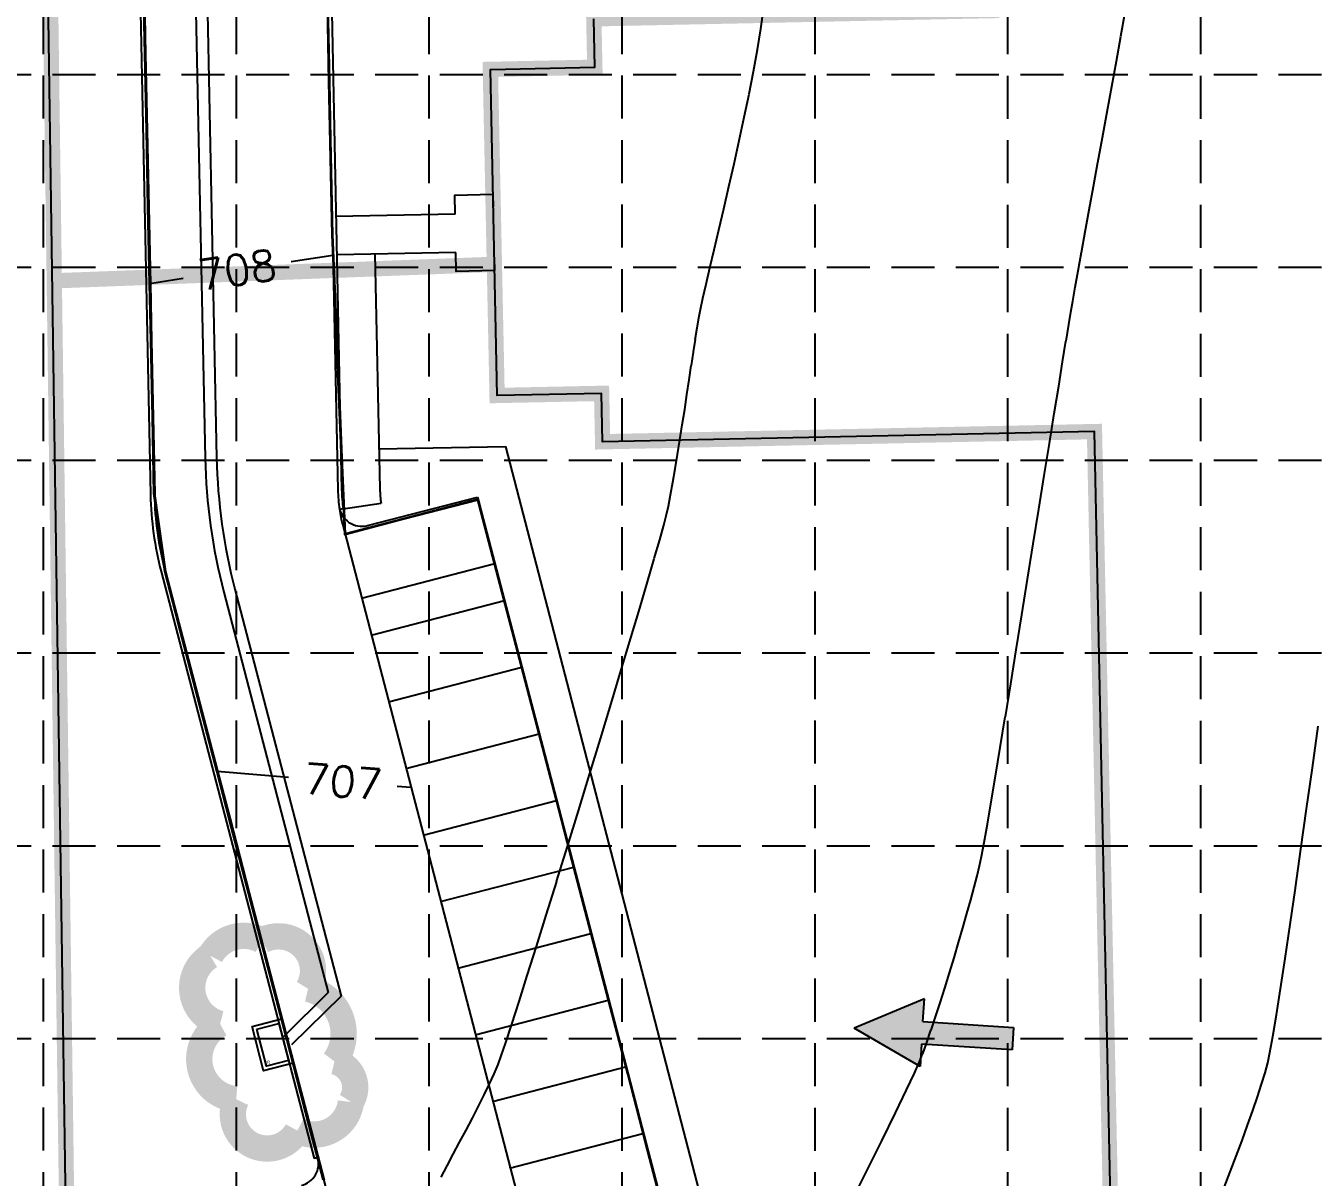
# Model space of a CAD drawing. Extents: x 5513 to 6525, y 3862 to 5479.
# Drawn here: x 5865.4 to 6034.4, y 4602 to 4752.6 of the extents above; entities that cross this region are included whole.
import ezdxf

# ---------------------------------------------------------------- set-up
doc = ezdxf.new("R2010")
doc.units = 0
doc.header["$LTSCALE"] = 50
doc.header["$MEASUREMENT"] = 0
doc.linetypes.add('HIDDEN', pattern=[0.375, 0.25, -0.125])
doc.linetypes.add('HIDDEN2', pattern=[0.1875, 0.125, -0.0625])
for name, color, linetype in [('C-BLDG-N', 1, 'Continuous'), ('C-PKNG-BACK-N', 7, 'Continuous'), ('C-PKNG-FACE-N', 4, 'Continuous'), ('C-PVMT-EP-N', 7, 'Continuous'), ('C-PVMT-FACE-F', 7, 'Continuous'), ('C-STRM-PIPE-N', 4, 'Continuous'), ('c-strm-strc-n', 4, 'Continuous'), ('C-TOPO-MINR-N', 7, 'Continuous'), ('C-WTRC-EDGE', 4, 'HIDDEN2'), ('C-WTRC-FLOW-N', 7, 'Continuous'), ('CONT-MJR', 6, 'Continuous'), ('CONT-MNR', 14, 'Continuous'), ('GRID', 254, 'HIDDEN'), ('INLET PROTECTION', 5, 'Continuous'), ('l-walk-n', 6, 'Continuous'), ('v-prop-line', 3, 'Continuous'), ('V-PROP-SUBD-N', 4, 'Continuous')]:
    doc.layers.add(name, color=color, linetype=linetype)
for name, color, linetype, plot in [('C-TOPO-TINN--SUB-FACE', 6, 'Continuous', False), ('C-TOPO-TINN-CURB', 5, 'Continuous', False), ('C-TOPO-TINN-PVMT', 4, 'Continuous', False), ('C-TOPO-TINN-SUBG', 3, 'Continuous', False)]:
    doc.layers.add(name, color=color, linetype=linetype, plot=plot)
doc.styles.add('L100', font='simplex', dxfattribs={"height": 5})
doc.styles.get("Standard").update_dxf_attribs({"font": 'ARIAL.TTF'})

# ---------------------------------------------------------------- blocks, each defined once
blk = doc.blocks.new('tf')
for p, q in [((0.0358, 0.1557), (-0.0842, 0.0957)), ((0.0358, 0.1157), (0.0358, 0.1557)), ((0.0358, 0.1157), (0.1958, 0.1157)), ((0.1958, 0.1157), (0.1958, 0.0757)), ((0.0358, 0.0357), (-0.0842, 0.0957)), ((0.0358, 0.0757), (0.0358, 0.0357)), ((0.1958, 0.0757), (0.0358, 0.0757))]:
    blk.add_line(p, q)
for points in [[(0.0358, 0.1557), (0.0358, 0.0357), (-0.0842, 0.0957), (0.0358, 0.0357)], [(0.1958, 0.0757), (0.1958, 0.1157), (0.0358, 0.0757), (0.0358, 0.1157)]]:
    blk.add_solid(points)

msp = doc.modelspace()

# ---------------------------------------------------------------- linework, layer by layer
at = {"layer": 'C-BLDG-N', "color": 7}
msp.add_lwpolyline([(6039.82, 4553.83), (6028.19, 4553.41), (6028.07, 4559.12), (6026.04, 4559.08), (6026.03, 4559.58), (6008.04, 4559.21), (6005.13, 4699.51), (5940.81, 4698.18), (5940.68, 4704.51), (5927.01, 4704.23), (5926.13, 4746.89), (5939.79, 4747.17), (5939.66, 4753.5)], dxfattribs=at)
at = {"layer": 'C-PKNG-BACK-N', "color": 7}
for p, q in [((5874.73, 5026.96), (5881.69, 4691.26)), ((5904.31, 4806.28), (5906.68, 4691.89)), ((5883.09, 4681.19), (5903.09, 4604.42))]:
    msp.add_line(p, q, dxfattribs=at)
for centre, radius, end in [((5925.18, 4692.16), 43.5, 194.6047), ((5926.18, 4692.3), 19.5, 188.5657)]:
    msp.add_arc(centre, radius, 181.1876, end, dxfattribs=at)
at = {"layer": 'C-PKNG-FACE-N', "color": 7}
for p, q in [((5875.23, 5026.97), (5882.19, 4691.38)), ((5903.81, 4806.27), (5906.18, 4691.88)), ((5906.89, 4689.39), (5906.4, 4689.32)), ((5883.6, 4681.2), (5903.57, 4604.55)), ((5903.57, 4604.55), (5903.09, 4604.42))]:
    msp.add_line(p, q, dxfattribs=at)
for radius, end in [(44, 194.6047), (20, 188.5657)]:
    msp.add_arc((5926.18, 4692.3), radius, 181.1876, end, dxfattribs=at)
at = {"layer": 'C-PVMT-EP-N', "color": 7}
msp.add_line((5906.82, 4687.25), (5947.35, 4531.72), dxfattribs=at)
msp.add_lwpolyline([(5903.57, 4604.55), (5924.13, 4525.67, 0.078495), (5929.62, 4513.09, 1.7238)], format="xyb", dxfattribs=at)
msp.add_arc((5926.18, 4692.3), 20, 188.5657, 194.6047, dxfattribs=at)
at = {"layer": 'C-PVMT-FACE-F', "color": 7}
for p, q in [((5911.57, 4697.25), (5928.11, 4697.58)), ((5928.11, 4697.58), (5968.88, 4540.53)), ((5910.07, 4687.21), (5924.46, 4690.95)), ((5924.46, 4690.95), (5964.3, 4538.05)), ((5909.3, 4677.71), (5926.72, 4682.24)), ((5910.56, 4672.87), (5927.98, 4677.4)), ((5912.82, 4664.16), (5930.24, 4668.69)), ((5915.08, 4655.45), (5932.5, 4659.97)), ((5917.34, 4646.74), (5934.76, 4651.26)), ((5919.6, 4638.03), (5937.03, 4642.55)), ((5921.87, 4629.32), (5939.29, 4633.84)), ((5924.13, 4620.61), (5941.55, 4625.13)), ((5926.39, 4611.89), (5943.81, 4616.42)), ((5928.65, 4603.18), (5946.07, 4607.71))]:
    msp.add_line(p, q, dxfattribs=at)
for centre, start, end in [((5909.32, 4690.12), 187.3707, 284.5537), ((5900.67, 4603.79), 284.6047, 14.6047)]:
    msp.add_arc(centre, 3, start, end, dxfattribs=at)
at = {"layer": 'C-STRM-PIPE-N', "color": 7}
for p, q in [((5887.16, 4777.18), (5888.84, 4696.05)), ((5888.66, 4777.22), (5890.34, 4696.08)), ((5891.27, 4678.52), (5904.93, 4626.12)), ((5892.72, 4678.9), (5906.6, 4625.66)), ((5904.93, 4626.12), (5899.07, 4620.34)), ((5906.6, 4625.66), (5900.12, 4619.28))]:
    msp.add_line(p, q, dxfattribs=at)
for radius in [75.75, 74.25]:
    msp.add_arc((5964.57, 4697.62), radius, 181.1876, 194.6047, dxfattribs=at)
at = {"layer": 'c-strm-strc-n', "color": 7}
for points in [[(5894.97, 4621.7), (5898.84, 4622.71), (5900.35, 4616.91), (5896.48, 4615.9)], [(5895.58, 4621.35), (5898.48, 4622.1), (5899.74, 4617.26), (5896.84, 4616.51)]]:
    msp.add_lwpolyline(points, close=True, dxfattribs=at)
at = {"layer": 'C-TOPO-MINR-N', "color": 7}
for points, elevation in [([(5900.09, 4721.75), (5905.54, 4722.6)], 708), ([(5881.62, 4718.88), (5885.97, 4719.56)], 708), ([(5890.4, 4655.11), (5899.73, 4654.32)], 707), ([(5913.96, 4653.13), (5915.75, 4652.98)], 707)]:
    msp.add_lwpolyline(points, dxfattribs=dict(at, elevation=elevation))
at = {"layer": 'C-TOPO-TINN--SUB-FACE', "color": 7}
for points in [[(5904.39, 4601.61, 707.32), (5901.87, 4611.29, 707.26), (5899.64, 4619.82, 707.2), (5897.12, 4629.5, 707.28), (5894.6, 4639.18, 707.36), (5892.08, 4648.85, 707.45), (5890.45, 4655.12, 707.5), (5887.93, 4664.79, 707.65), (5885.4, 4674.47, 707.8), (5883.65, 4681.21, 707.9), (5882.27, 4691.12, 708.06), (5882.24, 4691.39, 708.06), (5882.03, 4701.39, 708.22), (5881.82, 4711.38, 708.38), (5881.67, 4718.89, 708.5), (5881.46, 4728.88, 708.41), (5881.25, 4738.88, 708.32), (5881.04, 4748.88, 708.24), (5880.84, 4758.88, 708.15)], [(5949.07, 4596.72, 707.72), (5946.55, 4606.39, 707.61), (5944.18, 4615.46, 707.5), (5941.66, 4625.14, 707.5), (5939.14, 4634.82, 707.5), (5936.62, 4644.49, 707.5), (5934.82, 4651.4, 707.5), (5932.3, 4661.07, 707.72), (5929.78, 4670.75, 707.94), (5927.25, 4680.43, 708.17), (5924.73, 4690.11, 708.39), (5924.58, 4690.68, 708.4), (5914.91, 4688.16, 708.18), (5907.18, 4686.14, 708), (5906.76, 4696.14, 708.13), (5906.34, 4706.13, 708.26), (5905.92, 4716.12, 708.38), (5905.54, 4725.25, 708.5), (5905.33, 4735.25, 708.5), (5905.12, 4745.25, 708.5), (5904.92, 4755.25, 708.5)]]:
    msp.add_polyline3d(points, dxfattribs=at)
at = {"layer": 'C-TOPO-TINN-CURB', "color": 7}
for points in [[(5904.27, 4601.68, 707.32), (5901.76, 4611.31, 707.26), (5899.55, 4619.8, 707.2), (5897.03, 4629.47, 707.28), (5894.5, 4639.15, 707.36), (5891.98, 4648.83, 707.45), (5890.35, 4655.09, 707.5), (5887.83, 4664.77, 707.65), (5885.31, 4674.45, 707.8), (5883.55, 4681.19, 707.9), (5882.18, 4691.1, 708.05), (5882.14, 4691.38, 708.06), (5881.93, 4701.38, 708.22), (5881.72, 4711.38, 708.38), (5881.57, 4718.88, 708.5), (5881.36, 4728.88, 708.41), (5881.15, 4738.88, 708.32), (5880.94, 4748.88, 708.24), (5880.74, 4758.88, 708.15)], [(5949.07, 4596.72, 707.72), (5946.55, 4606.39, 707.61), (5944.18, 4615.46, 707.5), (5941.66, 4625.14, 707.5), (5939.14, 4634.82, 707.5), (5936.62, 4644.49, 707.5), (5934.82, 4651.4, 707.5), (5932.3, 4661.07, 707.72), (5929.78, 4670.75, 707.94), (5927.25, 4680.43, 708.17), (5924.73, 4690.11, 708.39), (5924.58, 4690.68, 708.4), (5914.91, 4688.16, 708.18), (5907.18, 4686.14, 708), (5906.76, 4696.14, 708.13), (5906.34, 4706.13, 708.26), (5905.92, 4716.12, 708.38), (5905.54, 4725.25, 708.5), (5905.33, 4735.25, 708.5), (5905.12, 4745.25, 708.5), (5904.92, 4755.25, 708.5)]]:
    msp.add_polyline3d(points, dxfattribs=at)
at = {"layer": 'C-TOPO-TINN-PVMT', "color": 7}
for points in [[(5904.33, 4601.65, 706.82), (5901.81, 4611.32, 706.76), (5899.6, 4619.81, 706.7), (5897.07, 4629.49, 706.78), (5894.55, 4639.16, 706.86), (5892.03, 4648.84, 706.95), (5890.4, 4655.11, 707), (5887.88, 4664.78, 707.15), (5885.36, 4674.46, 707.3), (5883.6, 4681.2, 707.4), (5882.22, 4691.11, 707.55), (5882.19, 4691.38, 707.56), (5881.98, 4701.38, 707.72), (5881.77, 4711.38, 707.88), (5881.62, 4718.88, 708), (5881.41, 4728.88, 707.91), (5881.2, 4738.88, 707.82), (5880.99, 4748.88, 707.74), (5880.79, 4758.88, 707.65)], [(5949.01, 4596.75, 707.22), (5946.48, 4606.43, 707.11), (5944.13, 4615.45, 707), (5941.61, 4625.13, 707), (5939.09, 4634.8, 707), (5936.57, 4644.48, 707), (5934.77, 4651.39, 707), (5932.25, 4661.06, 707.22), (5929.73, 4670.74, 707.44), (5927.21, 4680.42, 707.67), (5924.68, 4690.09, 707.89), (5924.55, 4690.62, 707.9), (5914.87, 4688.1, 707.68), (5907.13, 4686.08, 707.5), (5906.71, 4696.07, 707.63), (5906.29, 4706.06, 707.76), (5905.87, 4716.05, 707.88), (5905.49, 4725.25, 708), (5905.28, 4735.25, 708), (5905.07, 4745.25, 708), (5904.87, 4755.25, 708)]]:
    msp.add_polyline3d(points, dxfattribs=at)
at = {"layer": 'C-TOPO-TINN-SUBG', "color": 7, "elevation": 708.5}
msp.add_lwpolyline([(6039.82, 4553.83), (6028.19, 4553.41), (6028.07, 4559.12), (6026.04, 4559.08), (6026.03, 4559.58), (6008.04, 4559.21), (6005.13, 4699.51), (5940.81, 4698.18), (5940.68, 4704.51), (5927.01, 4704.23), (5926.13, 4746.89), (5939.79, 4747.17), (5939.66, 4753.5)], dxfattribs=at)
at = {"layer": 'C-TOPO-TINN-SUBG', "color": 7}
for points in [[(5904.45, 4601.57, 706.32), (5901.92, 4611.3, 706.26), (5899.69, 4619.83, 706.2), (5897.17, 4629.51, 706.28), (5894.65, 4639.19, 706.36), (5892.13, 4648.87, 706.45), (5890.5, 4655.13, 706.5), (5887.97, 4664.81, 706.65), (5885.45, 4674.48, 706.8), (5883.7, 4681.22, 706.9), (5882.32, 4691.12, 707.06), (5882.29, 4691.39, 707.06), (5882.08, 4701.39, 707.22), (5881.87, 4711.38, 707.38), (5881.72, 4718.89, 707.5), (5881.51, 4728.88, 707.41), (5881.3, 4738.88, 707.32), (5881.09, 4748.88, 707.24), (5880.89, 4758.88, 707.15)], [(5948.94, 4596.79, 706.72), (5946.42, 4606.47, 706.61), (5944.09, 4615.44, 706.5), (5941.56, 4625.11, 706.5), (5939.04, 4634.79, 706.5), (5936.52, 4644.47, 706.5), (5934.72, 4651.37, 706.5), (5932.2, 4661.05, 706.72), (5929.68, 4670.73, 706.94), (5927.16, 4680.4, 707.17), (5924.64, 4690.08, 707.39), (5924.51, 4690.56, 707.4), (5914.83, 4688.04, 707.18), (5907.08, 4686.02, 707), (5906.66, 4696.01, 707.13), (5906.25, 4706, 707.25), (5905.83, 4715.99, 707.38), (5905.44, 4725.25, 707.5), (5905.23, 4735.25, 707.5), (5905.02, 4745.25, 707.5), (5904.82, 4755.24, 707.5)]]:
    msp.add_polyline3d(points, dxfattribs=at)
at = {"layer": 'C-WTRC-EDGE', "color": 7, "const_width": 2}
for points in [[(5868.36, 4775), (5872.32, 4478.86), (5959.87, 4479.74), (6008.04, 4559.21), (6005.13, 4699.51), (5940.81, 4698.18), (5940.68, 4704.51), (5927.01, 4704.23), (5926.13, 4746.89), (5939.79, 4747.17), (5939.66, 4753.5), (5991.65, 4754.58), (5991.28, 4772.41)], [(5991.65, 4754.58), (5939.66, 4753.5), (5939.79, 4747.17), (5926.13, 4746.89), (5927.01, 4704.23), (5940.68, 4704.51), (5940.81, 4698.18), (6005.13, 4699.51), (6008.04, 4559.21), (6028.07, 4559.12), (6028.19, 4553.41), (6039.82, 4553.83)], [(5926.66, 4721.39), (5869.11, 4719.23)]]:
    msp.add_lwpolyline(points, dxfattribs=at)
at = {"layer": 'CONT-MJR', "color": 42, "extrusion": (0.990255, -0.139267, 0), "elevation": 5241.58}
msp.add_lwpolyline([(5536.11, 710), (5538.64, 710)], dxfattribs=at)
at = {"layer": 'CONT-MJR', "color": 42, "extrusion": (0.986889, -0.161401, 0), "elevation": 5116.33}
msp.add_lwpolyline([(5649.33, 710), (5652.06, 710)], dxfattribs=at)
at = {"layer": 'CONT-MJR', "color": 42, "elevation": 710}
for points in [[(5960.54, 4746.63), (5961.06, 4749.48)], [(5957.33, 4731.55), (5958.01, 4734.54)], [(5956.66, 4728.65), (5957.33, 4731.55)], [(5956.01, 4725.88), (5956.66, 4728.65)], [(5954.34, 4718.79), (5954.84, 4720.91)], [(5953.93, 4716.97), (5954.34, 4718.79)], [(5953.61, 4715.48), (5953.93, 4716.97)], [(5952.93, 4711.57), (5953.17, 4713.06)], [(5952.13, 4706.29), (5952.41, 4708.15)], [(5951.83, 4704.36), (5952.13, 4706.29)], [(5951.54, 4702.38), (5951.83, 4704.36)], [(5951.23, 4700.4), (5951.54, 4702.38)], [(5950.61, 4696.5), (5950.92, 4698.42)], [(5950, 4692.88), (5950.31, 4694.64)], [(5949.7, 4691.25), (5950, 4692.88)], [(5948.28, 4685.37), (5948.81, 4687.26)], [(5947.57, 4682.89), (5948.28, 4685.37)], [(5944.51, 4672.53), (5945.66, 4676.39)], [(5943.25, 4668.35), (5944.51, 4672.53)], [(5940.53, 4659.33), (5941.92, 4663.93)], [(5932.15, 4632.14), (5933.44, 4636.27)], [(5930.96, 4628.34), (5932.15, 4632.14)], [(5929.88, 4624.94), (5930.96, 4628.34)], [(5928.94, 4622), (5929.88, 4624.94)], [(5928.15, 4619.61), (5928.94, 4622)], [(5927.15, 4616.74), (5927.55, 4617.84)], [(5926.63, 4615.51), (5927.15, 4616.74)], [(5924.57, 4611.25), (5925.32, 4612.75)], [(5920.47, 4603.47), (5921.28, 4605)]]:
    msp.add_lwpolyline(points, dxfattribs=at)
at = {"layer": 'CONT-MJR', "color": 42, "extrusion": (0.981524, -0.191338, 0), "elevation": 4942.2}
msp.add_lwpolyline([(5796.4, 710), (5799.41, 710)], dxfattribs=at)
at = {"layer": 'CONT-MJR', "color": 42, "extrusion": (0.979448, -0.201697, 0), "elevation": 4880.69}
msp.add_lwpolyline([(5845.19, 710), (5848.28, 710)], dxfattribs=at)
at = {"layer": 'CONT-MJR', "color": 42, "extrusion": (0.977713, -0.209945, 0), "elevation": 4831.25}
msp.add_lwpolyline([(5882.99, 710), (5886.12, 710)], dxfattribs=at)
at = {"layer": 'CONT-MJR', "color": 42, "extrusion": (0.976283, -0.216499, 0), "elevation": 4791.68}
msp.add_lwpolyline([(5912.15, 710), (5915.27, 710)], dxfattribs=at)
at = {"layer": 'CONT-MJR', "color": 42, "extrusion": (0.973319, -0.229457, 0), "elevation": 4712.71}
msp.add_lwpolyline([(5963.78, 710), (5966.44, 710)], dxfattribs=at)
at = {"layer": 'CONT-MJR', "color": 42, "extrusion": (0.973351, -0.229321, 0), "elevation": 4713.54}
msp.add_lwpolyline([(5960.67, 710), (5963.11, 710)], dxfattribs=at)
at = {"layer": 'CONT-MJR', "color": 42, "extrusion": (0.981598, -0.190961, 0), "elevation": 4943.57}
msp.add_lwpolyline([(5764.48, 710), (5765.61, 710)], dxfattribs=at)
at = {"layer": 'CONT-MJR', "color": 42, "extrusion": (0.986149, -0.165862, 0), "elevation": 5088.99}
msp.add_lwpolyline([(5635.18, 710), (5636.51, 710)], dxfattribs=at)
at = {"layer": 'CONT-MJR', "color": 42, "extrusion": (0.988181, -0.153291, 0), "elevation": 5160.34}
msp.add_lwpolyline([(5566.75, 710), (5568.41, 710)], dxfattribs=at)
at = {"layer": 'CONT-MJR', "color": 42, "extrusion": (0.988619, -0.150439, 0), "elevation": 5176.38}
msp.add_lwpolyline([(5550.04, 710), (5551.83, 710)], dxfattribs=at)
at = {"layer": 'CONT-MJR', "color": 42, "extrusion": (0.988022, -0.154315, 0), "elevation": 5154.6}
msp.add_lwpolyline([(5560.46, 710), (5562.46, 710)], dxfattribs=at)
at = {"layer": 'CONT-MJR', "color": 42, "extrusion": (0.986465, -0.163972, 0), "elevation": 5099.98}
msp.add_lwpolyline([(5606.78, 710), (5608.66, 710)], dxfattribs=at)
at = {"layer": 'CONT-MJR', "color": 42, "extrusion": (0.980732, -0.195357, 0), "elevation": 4918.6}
msp.add_lwpolyline([(5761.66, 710), (5763.17, 710)], dxfattribs=at)
at = {"layer": 'CONT-MJR', "color": 42, "extrusion": (0.976582, -0.215146, 0), "elevation": 4801.1}
msp.add_lwpolyline([(5858.61, 710), (5859.93, 710)], dxfattribs=at)
at = {"layer": 'CONT-MJR', "color": 42, "extrusion": (0.968314, -0.249737, 0), "elevation": 4589.73}
msp.add_lwpolyline([(6024.38, 710), (6025.63, 710)], dxfattribs=at)
at = {"layer": 'CONT-MJR', "color": 42, "extrusion": (0.959893, -0.280368, 0), "elevation": 4396.1}
msp.add_lwpolyline([(6159.43, 710), (6162.57, 710)], dxfattribs=at)
at = {"layer": 'CONT-MJR', "color": 42, "extrusion": (0.958996, -0.283419, 0), "elevation": 4376.49}
msp.add_lwpolyline([(6169.76, 710), (6173.38, 710)], dxfattribs=at)
at = {"layer": 'CONT-MJR', "color": 42, "extrusion": (0.957374, -0.288852, 0), "elevation": 4341.45}
msp.add_lwpolyline([(6181.46, 710), (6186.08, 710)], dxfattribs=at)
at = {"layer": 'CONT-MJR', "color": 42, "extrusion": (0.956626, -0.291319, 0), "elevation": 4325.51}
msp.add_lwpolyline([(6182.92, 710), (6187.83, 710)], dxfattribs=at)
at = {"layer": 'CONT-MJR', "color": 42, "extrusion": (0.956276, -0.292466, 0), "elevation": 4318.09}
msp.add_lwpolyline([(6183.16, 710), (6188.1, 710)], dxfattribs=at)
at = {"layer": 'CONT-MJR', "color": 42, "extrusion": (0.955919, -0.29363, 0), "elevation": 4310.56}
msp.add_lwpolyline([(6183.51, 710), (6188.41, 710)], dxfattribs=at)
at = {"layer": 'CONT-MJR', "color": 42, "extrusion": (0.955539, -0.294864, 0), "elevation": 4302.57}
msp.add_lwpolyline([(6184.29, 710), (6189.07, 710)], dxfattribs=at)
at = {"layer": 'CONT-MJR', "color": 42, "extrusion": (0.955115, -0.296235, 0), "elevation": 4293.7}
msp.add_lwpolyline([(6185.86, 710), (6190.46, 710)], dxfattribs=at)
at = {"layer": 'CONT-MJR', "color": 42, "extrusion": (0.947071, -0.321024, 0), "elevation": 4131.37}
msp.add_lwpolyline([(6276.31, 710), (6278.18, 710)], dxfattribs=at)
at = {"layer": 'CONT-MJR', "color": 42, "extrusion": (0.908787, -0.41726, 0), "elevation": 3460.18}
msp.add_lwpolyline([(6665.99, 710), (6667.46, 710)], dxfattribs=at)
at = {"layer": 'CONT-MJR', "color": 42, "extrusion": (0.899833, -0.436235, 0), "elevation": 3319.55}
msp.add_lwpolyline([(6735.54, 710), (6737.12, 710)], dxfattribs=at)
at = {"layer": 'CONT-MJR', "color": 42, "extrusion": (0.88843, -0.459011, 0), "elevation": 3146.95}
msp.add_lwpolyline([(6814.49, 710), (6816.22, 710)], dxfattribs=at)
at = {"layer": 'CONT-MJR', "color": 42, "extrusion": (0.885223, -0.465168, 0), "elevation": 3099.57}
msp.add_lwpolyline([(6834.4, 710), (6836.17, 710)], dxfattribs=at)
at = {"layer": 'CONT-MJR', "color": 42, "extrusion": (0.883402, -0.468617, 0), "elevation": 3072.89}
msp.add_lwpolyline([(6844.65, 710), (6846.44, 710)], dxfattribs=at)
at = {"layer": 'CONT-MJR', "color": 42, "extrusion": (0.882891, -0.469579, 0), "elevation": 3065.43}
msp.add_lwpolyline([(6846.22, 710), (6847.99, 710)], dxfattribs=at)
at = {"layer": 'CONT-MJR', "color": 42, "extrusion": (0.885946, -0.463789, 0), "elevation": 3110.18}
msp.add_lwpolyline([(6822.59, 710), (6824.27, 710)], dxfattribs=at)
at = {"layer": 'CONT-MNR', "color": 42, "extrusion": (0.983511, -0.180847, 0), "elevation": 5050.26}
msp.add_lwpolyline([(5759.51, 709), (5762.71, 709)], dxfattribs=at)
at = {"layer": 'CONT-MNR', "color": 42, "extrusion": (0.983565, -0.180557, 0), "elevation": 5051.97}
msp.add_lwpolyline([(5754.71, 709), (5758.01, 709)], dxfattribs=at)
at = {"layer": 'CONT-MNR', "color": 42, "extrusion": (0.983615, -0.180279, 0), "elevation": 5053.59}
msp.add_lwpolyline([(5749.92, 709), (5753.29, 709)], dxfattribs=at)
at = {"layer": 'CONT-MNR', "color": 42, "extrusion": (0.983666, -0.180005, 0), "elevation": 5055.19}
msp.add_lwpolyline([(5745.12, 709), (5748.51, 709)], dxfattribs=at)
at = {"layer": 'CONT-MNR', "color": 42}
for points, elevation in [([(6006.16, 4738), (6006.77, 4741.32)], 709), ([(6004.44, 4728.51), (6004.99, 4731.55)], 709), ([(6002.99, 4720.53), (6003.43, 4722.96)], 709), ([(6002.29, 4716.57), (6002.61, 4718.39)], 709), ([(6002.03, 4715.12), (6002.29, 4716.57)], 709), ([(6001.76, 4713.53), (6002.03, 4715.12)], 709), ([(6000.96, 4708.63), (6001.4, 4711.35)], 709), ([(6000.45, 4705.45), (6000.96, 4708.63)], 709), ([(5999.24, 4697.95), (5999.87, 4701.87)], 709), ([(5997.86, 4689.35), (5998.57, 4693.75)], 709), ([(5997.13, 4684.81), (5997.86, 4689.35)], 709), ([(5995.64, 4675.55), (5996.39, 4680.19)], 709), ([(5994.9, 4670.97), (5995.64, 4675.55)], 709), ([(5994.18, 4666.5), (5994.9, 4670.97)], 709), ([(5993.48, 4662.21), (5994.18, 4666.5)], 709), ([(5991.62, 4651.08), (5992.19, 4654.44)], 709), ([(6032.87, 4650.15), (6033.62, 4655.53)], 708), ([(5991.12, 4648.17), (5991.62, 4651.08)], 709), ([(6032.12, 4644.88), (6032.87, 4650.15)], 708), ([(6031.4, 4639.81), (6032.12, 4644.88)], 708), ([(5988.94, 4638.25), (5989.38, 4639.91)], 709), ([(5987.36, 4632.66), (5987.92, 4634.6)], 709), ([(5986.77, 4630.68), (5987.36, 4632.66)], 709), ([(5986.16, 4628.69), (5986.77, 4630.68)], 709), ([(6029.45, 4626.63), (6030.05, 4630.6)], 708), ([(5984.34, 4622.94), (5984.94, 4624.79)], 709), ([(6028.45, 4620.38), (6028.92, 4623.2)], 708), ([(5980.56, 4613.39), (5981.6, 4615.57)], 709), ([(6025.82, 4610.69), (6026.44, 4612.49)], 708), ([(6025.15, 4608.78), (6025.82, 4610.69)], 708), ([(6024.42, 4606.79), (6025.15, 4608.78)], 708), ([(5975.19, 4602.47), (5977.31, 4606.74)], 709), ([(6022.08, 4600.61), (6022.88, 4602.67)], 708)]:
    msp.add_lwpolyline(points, dxfattribs=dict(at, elevation=elevation))
at = {"layer": 'CONT-MNR', "color": 42, "extrusion": (0.983771, -0.179427, 0), "elevation": 5058.57}
msp.add_lwpolyline([(5735.45, 709), (5738.77, 709)], dxfattribs=at)
at = {"layer": 'CONT-MNR', "color": 42, "extrusion": (0.983831, -0.179101, 0), "elevation": 5060.46}
msp.add_lwpolyline([(5730.55, 709), (5733.78, 709)], dxfattribs=at)
at = {"layer": 'CONT-MNR', "color": 42, "extrusion": (0.983976, -0.178301, 0), "elevation": 5065.12}
msp.add_lwpolyline([(5720.41, 709), (5723.33, 709)], dxfattribs=at)
at = {"layer": 'CONT-MNR', "color": 42, "extrusion": (0.984071, -0.177774, 0), "elevation": 5068.18}
msp.add_lwpolyline([(5714.98, 709), (5717.7, 709)], dxfattribs=at)
at = {"layer": 'CONT-MNR', "color": 42, "extrusion": (0.984354, -0.176204, 0), "elevation": 5077.29}
msp.add_lwpolyline([(5702.25, 709), (5704.43, 709)], dxfattribs=at)
at = {"layer": 'CONT-MNR', "color": 42, "extrusion": (0.986623, -0.163018, 0), "elevation": 5153.09}
msp.add_lwpolyline([(5626.66, 709), (5628.87, 709)], dxfattribs=at)
at = {"layer": 'CONT-MNR', "color": 42, "extrusion": (0.987292, -0.158919, 0), "elevation": 5176.41}
msp.add_lwpolyline([(5595.61, 709), (5599.24, 709)], dxfattribs=at)
at = {"layer": 'CONT-MNR', "color": 42, "extrusion": (0.987389, -0.158314, 0), "elevation": 5179.83}
msp.add_lwpolyline([(5584.22, 709), (5588.47, 709)], dxfattribs=at)
at = {"layer": 'CONT-MNR', "color": 42, "extrusion": (0.987333, -0.158663, 0), "elevation": 5177.86}
msp.add_lwpolyline([(5572.31, 709), (5576.99, 709)], dxfattribs=at)
at = {"layer": 'CONT-MNR', "color": 42, "extrusion": (0.986695, -0.162581, 0), "elevation": 5155.74}
msp.add_lwpolyline([(5570.51, 709), (5574.61, 709)], dxfattribs=at)
at = {"layer": 'CONT-MNR', "color": 42, "extrusion": (0.990456, -0.137826, 0), "elevation": 5334.39}
msp.add_lwpolyline([(5442.7, 708), (5448.17, 708)], dxfattribs=at)
at = {"layer": 'CONT-MNR', "color": 42, "extrusion": (0.986412, -0.164293, 0), "elevation": 5146.07}
msp.add_lwpolyline([(5575.67, 709), (5579.45, 709)], dxfattribs=at)
at = {"layer": 'CONT-MNR', "color": 42, "extrusion": (0.98449, -0.175442, 0), "elevation": 5082.71}
msp.add_lwpolyline([(5624.72, 709), (5627.17, 709)], dxfattribs=at)
at = {"layer": 'CONT-MNR', "color": 42, "extrusion": (0.98277, -0.184832, 0), "elevation": 5028.79}
msp.add_lwpolyline([(5671.11, 709), (5672.98, 709)], dxfattribs=at)
at = {"layer": 'CONT-MNR', "color": 42, "extrusion": (0.978682, -0.205382, 0), "elevation": 4908.86}
msp.add_lwpolyline([(5774, 709), (5775.23, 709)], dxfattribs=at)
at = {"layer": 'CONT-MNR', "color": 42, "extrusion": (0.971641, -0.236462, 0), "elevation": 4722.39}
msp.add_lwpolyline([(5926.13, 709), (5927.48, 709)], dxfattribs=at)
at = {"layer": 'CONT-MNR', "color": 42, "extrusion": (0.968481, -0.249089, 0), "elevation": 4644.86}
msp.add_lwpolyline([(5985.55, 709), (5987.09, 709)], dxfattribs=at)
at = {"layer": 'CONT-MNR', "color": 42, "extrusion": (0.989665, -0.143396, 0), "elevation": 5303.74}
msp.add_lwpolyline([(5451.9, 708), (5456.73, 708)], dxfattribs=at)
at = {"layer": 'CONT-MNR', "color": 42, "extrusion": (0.963889, -0.266303, 0), "elevation": 4537.5}
msp.add_lwpolyline([(6063.79, 709), (6065.64, 709)], dxfattribs=at)
at = {"layer": 'CONT-MNR', "color": 42, "extrusion": (0.962035, -0.272925, 0), "elevation": 4495.69}
msp.add_lwpolyline([(6092.9, 709), (6094.85, 709)], dxfattribs=at)
at = {"layer": 'CONT-MNR', "color": 42, "extrusion": (0.989294, -0.145934, 0), "elevation": 5289.74}
msp.add_lwpolyline([(5461.02, 708), (5465.49, 708)], dxfattribs=at)
at = {"layer": 'CONT-MNR', "color": 42, "extrusion": (0.955108, -0.296256, 0), "elevation": 4346.16}
msp.add_lwpolyline([(6192.27, 709), (6194.34, 709)], dxfattribs=at)
at = {"layer": 'CONT-MNR', "color": 42, "extrusion": (0.953098, -0.302661, 0), "elevation": 4304.49}
msp.add_lwpolyline([(6219.29, 709), (6221.31, 709)], dxfattribs=at)
at = {"layer": 'CONT-MNR', "color": 42, "extrusion": (0.987999, -0.154463, 0), "elevation": 5242.45}
msp.add_lwpolyline([(5498.96, 708), (5502.43, 708)], dxfattribs=at)
at = {"layer": 'CONT-MNR', "color": 42, "extrusion": (0.947972, -0.318353, 0), "elevation": 4201.26}
msp.add_lwpolyline([(6285.71, 709), (6287.55, 709)], dxfattribs=at)
at = {"layer": 'CONT-MNR', "color": 42, "extrusion": (0.944418, -0.328748, 0), "elevation": 4131.95}
msp.add_lwpolyline([(6329.77, 709), (6331.48, 709)], dxfattribs=at)
at = {"layer": 'CONT-MNR', "color": 42, "extrusion": (0.984271, -0.176667, 0), "elevation": 5117.36}
msp.add_lwpolyline([(5610.59, 708), (5612.74, 708)], dxfattribs=at)
at = {"layer": 'CONT-MNR', "color": 42, "extrusion": (0.939648, -0.342142, 0), "elevation": 4041.54}
msp.add_lwpolyline([(6386.34, 709), (6387.88, 709)], dxfattribs=at)
at = {"layer": 'CONT-MNR', "color": 42, "extrusion": (0.914021, -0.405667, 0), "elevation": 3594.92}
msp.add_lwpolyline([(6645.27, 709), (6646.69, 709)], dxfattribs=at)
at = {"layer": 'CONT-MNR', "color": 42, "extrusion": (0.932774, -0.360462, 0), "elevation": 3915.81}
msp.add_lwpolyline([(6462.84, 709), (6464.19, 709)], dxfattribs=at)
at = {"layer": 'CONT-MNR', "color": 42, "extrusion": (0.963792, -0.266656, 0), "elevation": 4578.4}
msp.add_lwpolyline([(6055.77, 708), (6057.12, 708)], dxfattribs=at)
at = {"layer": 'CONT-MNR', "color": 42, "extrusion": (0.977775, -0.209657, 0), "elevation": 4925.85}
msp.add_lwpolyline([(5778.1, 708), (5779.46, 708)], dxfattribs=at)
at = {"layer": 'CONT-MNR', "color": 42, "extrusion": (0.956515, -0.291682, 0), "elevation": 4419.03}
msp.add_lwpolyline([(6171.46, 708), (6173.03, 708)], dxfattribs=at)
at = {"layer": 'CONT-MNR', "color": 42, "extrusion": (0.950993, -0.309211, 0), "elevation": 4304.87}
msp.add_lwpolyline([(6249.89, 708), (6251.63, 708)], dxfattribs=at)
at = {"layer": 'CONT-MNR', "color": 42, "extrusion": (0.899454, -0.437016, 0), "elevation": 3363.12}
msp.add_lwpolyline([(6759.82, 709), (6763.13, 709)], dxfattribs=at)
at = {"layer": 'CONT-MNR', "color": 42, "extrusion": (0.897182, -0.44166, 0), "elevation": 3328.12}
msp.add_lwpolyline([(6773.03, 709), (6777.12, 709)], dxfattribs=at)
at = {"layer": 'CONT-MNR', "color": 42, "extrusion": (0.937318, -0.348476, 0), "elevation": 4041.45}
msp.add_lwpolyline([(6415.21, 708), (6417.39, 708)], dxfattribs=at)
at = {"layer": 'CONT-MNR', "color": 42, "extrusion": (0.934879, -0.354966, 0), "elevation": 3996.87}
msp.add_lwpolyline([(6440.86, 708), (6443.07, 708)], dxfattribs=at)
at = {"layer": 'CONT-MNR', "color": 42, "extrusion": (0.894767, -0.446533, 0), "elevation": 3291.25}
msp.add_lwpolyline([(6780.91, 709), (6786.26, 709)], dxfattribs=at)
at = {"layer": 'GRID', "color": 253, "linetype": 'HIDDEN', "ltscale": 0.45}
for p, q in [((5867.71, 3989.52), (5867.71, 5452.43)), ((5892.93, 3989.52), (5892.93, 5452.43)), ((5918.15, 3989.52), (5918.15, 5452.43)), ((5943.37, 3989.51), (5943.37, 5452.43)), ((5968.59, 3989.51), (5968.59, 5452.43)), ((5993.82, 3989.5), (5993.82, 5452.43)), ((6019.04, 3989.5), (6019.04, 5452.43)), ((5539.82, 4746.22), (6498.25, 4746.22)), ((5539.82, 4721), (6498.25, 4721)), ((5539.82, 4695.78), (6498.25, 4695.78)), ((5539.82, 4670.56), (6498.25, 4670.56)), ((5539.82, 4645.33), (6498.25, 4645.33)), ((5539.82, 4620.11), (6498.25, 4620.11))]:
    msp.add_line(p, q, dxfattribs=at)
at = {"layer": 'INLET PROTECTION', "color": 170, "ltscale": 100, "const_width": 3.44}
msp.add_lwpolyline([(5902.29, 4626.63, 0.520567), (5902.29, 4626.63, 0.765195), (5896.27, 4632.94, 0.417879), (5889.51, 4630.94, 0.6649), (5890.79, 4622.03, 0.744833), (5892.9, 4612.18, 0.975642), (5900.9, 4608.07, 0.520567), (5907.9, 4611.82, 0.520567), (5905.74, 4617.13, 0.540264), (5902.29, 4626.63)], format="xyb", close=True, dxfattribs=at)
at = {"layer": 'l-walk-n', "color": 7}
for p, q in [((5921.52, 4727.95), (5905.94, 4727.63)), ((5921.63, 4722.95), (5906.04, 4722.63)), ((5911.04, 4722.73), (5911.68, 4692)), ((5906.89, 4689.39), (5911.84, 4690.14))]:
    msp.add_line(p, q, dxfattribs=at)
for points in [[(5921.52, 4727.95), (5921.47, 4730.45), (5926.47, 4730.55), (5926.5, 4728.89)], [(5926.64, 4722.22), (5926.68, 4720.56), (5921.68, 4720.45), (5921.63, 4722.95)]]:
    msp.add_lwpolyline(points, dxfattribs=at)
msp.add_arc((5926.18, 4692.3), 14.5, 181.1876, 188.5657, dxfattribs=at)
at = {"layer": 'v-prop-line', "color": 7}
msp.add_line((5863, 5114.54), (5872.32, 4478.86), dxfattribs=at)
at = {"layer": 'V-PROP-SUBD-N', "color": 7}
msp.add_line((5863, 5114.54), (5872.32, 4478.86), dxfattribs=at)

# ---------------------------------------------------------------- block references
at = {"layer": 'C-WTRC-FLOW-N', "color": 7, "xscale": 74.18440868327933, "yscale": 74.18440868437301, "zscale": 74.18440868402716, "rotation": 356.232948049977}
msp.add_blockref('tf', (5979.49, 4613.97), dxfattribs=at)

# ---------------------------------------------------------------- texts
at = {"layer": 'C-TOPO-MINR-N', "color": 7, "char_height": 4, "attachment_point": 5, "style": 'L100'}
for s, insert, rotation in [('{708}', (5893.03, 4720.66, 708), 8.8323), ('{707}', (5906.85, 4653.73, 707), 355.2079)]:
    msp.add_mtext(s, dxfattribs=dict(at, insert=insert, rotation=rotation))
at = {"layer": 'defpoints', "color": 7}
msp.add_text("5'", height=0.5, rotation=284.6047, dxfattribs=at).set_placement((5896.72, 4617.17))

doc.saveas('drawing.dxf')
